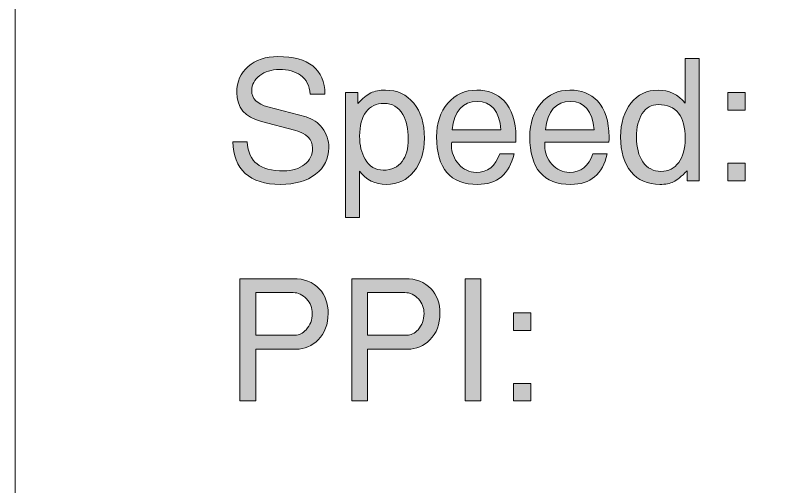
# Model space of a CAD drawing. Header units: inches. Extents: x 0.66 to 6.95, y -3.12 to -1.06.
# Drawn here: x 3.952 to 4.712, y -2.562 to -2.094 of the extents above; entities that cross this region are included whole.
import ezdxf

# ---------------------------------------------------------------- set-up
doc = ezdxf.new("R2010")
doc.units = ezdxf.units.IN
doc.header["$MEASUREMENT"] = 0
doc.layers.add('Layer 1', color=7, linetype='Continuous')

# ---------------------------------------------------------------- blocks, each defined once
blk = doc.blocks.new('block 6')
at = {"layer": 'Layer 1', "color": 7, "lineweight": 5, "true_color": 0xffffff}
blk.add_lwpolyline([(6.76495, -3.12363), (6.71105, -3.12363), (4.03054, -3.12363), (3.95247, -3.12363), (3.95247, -3.1083), (3.95247, -1.06372), (4.0137, -1.06372), (6.95247, -1.06372)], dxfattribs=at)
blk = doc.blocks.new('block 20')
at = {"layer": 'Layer 1', "true_color": 0xed1f24}
h = blk.add_hatch(color=240, dxfattribs=at)
h.dxf.hatch_style = 2
edge = h.paths.add_edge_path()
edge.add_spline(control_points=[(4.26423, -2.22521), (4.26423, -2.2361), (4.25984, -2.24491), (4.25106, -2.25163), (4.24229, -2.25835), (4.23062, -2.26171), (4.21606, -2.26171), (4.20073, -2.26171), (4.18907, -2.25804), (4.18106, -2.25071), (4.17307, -2.24337), (4.16895, -2.23299), (4.16874, -2.21954), (4.16874, -2.21954), (4.18306, -2.21954), (4.18306, -2.21954), (4.18384, -2.22955), (4.18709, -2.23682), (4.19282, -2.24137), (4.19854, -2.24593), (4.2074, -2.24821), (4.2194, -2.24821), (4.22795, -2.24821), (4.23487, -2.2461), (4.24015, -2.24188), (4.24542, -2.23767), (4.24807, -2.23223), (4.24807, -2.22557), (4.24807, -2.21691), (4.24211, -2.21103), (4.23022, -2.20793), (4.23022, -2.20793), (4.19722, -2.19924), (4.19722, -2.19924), (4.18089, -2.19491), (4.17273, -2.18529), (4.17273, -2.1704), (4.17273, -2.15972), (4.17648, -2.15111), (4.18398, -2.14455), (4.19148, -2.13799), (4.20134, -2.13471), (4.21357, -2.13471), (4.24424, -2.13471), (4.25984, -2.14716), (4.2604, -2.17204), (4.2604, -2.17204), (4.24556, -2.17204), (4.24556, -2.17204), (4.24512, -2.16371), (4.24196, -2.15744), (4.23606, -2.15321), (4.23084, -2.14943), (4.22379, -2.14754), (4.2149, -2.14754), (4.20723, -2.14754), (4.20076, -2.14954), (4.19548, -2.15354), (4.19021, -2.15755), (4.18757, -2.16254), (4.18757, -2.16855), (4.18757, -2.17654), (4.1929, -2.18193), (4.20357, -2.18471), (4.20357, -2.18471), (4.24156, -2.19471), (4.24156, -2.19471), (4.24812, -2.19649), (4.25351, -2.2001), (4.25773, -2.20555), (4.26206, -2.21132), (4.26423, -2.21788), (4.26423, -2.22521)], knot_values=[0, 0, 0, 0, 1, 1, 1, 2, 2, 2, 3, 3, 3, 4, 4, 4, 5, 5, 5, 6, 6, 6, 7, 7, 7, 8, 8, 8, 9, 9, 9, 10, 10, 10, 11, 11, 11, 12, 12, 12, 13, 13, 13, 14, 14, 14, 15, 15, 15, 16, 16, 16, 17, 17, 17, 18, 18, 18, 19, 19, 19, 20, 20, 20, 21, 21, 21, 22, 22, 22, 23, 23, 23, 24, 24, 24, 24], degree=3, periodic=1)
h = blk.add_hatch(color=240, dxfattribs=at)
h.dxf.hatch_style = 2
edge = h.paths.add_edge_path()
edge.add_spline(control_points=[(4.63257, -2.25804), (4.63257, -2.25804), (4.6204, -2.25804), (4.6204, -2.25804), (4.6204, -2.25804), (4.6204, -2.24821), (4.6204, -2.24821), (4.61484, -2.25376), (4.61034, -2.25741), (4.6069, -2.25913), (4.60345, -2.26085), (4.59895, -2.26171), (4.5934, -2.26171), (4.58118, -2.26171), (4.57162, -2.25754), (4.56473, -2.24921), (4.55784, -2.24088), (4.5544, -2.22932), (4.5544, -2.21455), (4.5544, -2.20066), (4.55781, -2.18943), (4.56465, -2.18087), (4.57149, -2.17232), (4.58045, -2.16804), (4.59157, -2.16804), (4.60246, -2.16804), (4.61146, -2.17232), (4.61856, -2.18087), (4.61856, -2.18087), (4.61856, -2.13654), (4.61856, -2.13654), (4.61856, -2.13654), (4.63257, -2.13654), (4.63257, -2.13654), (4.63257, -2.13654), (4.63257, -2.25804), (4.63257, -2.25804)], knot_values=[0, 0, 0, 0, 1, 1, 1, 2, 2, 2, 3, 3, 3, 4, 4, 4, 5, 5, 5, 6, 6, 6, 7, 7, 7, 8, 8, 8, 9, 9, 9, 10, 10, 10, 11, 11, 11, 12, 12, 12, 12], degree=3, periodic=1)
edge = h.paths.add_edge_path()
edge.add_spline(control_points=[(4.61856, -2.21621), (4.61856, -2.19366), (4.60965, -2.18237), (4.59182, -2.18237), (4.58507, -2.18237), (4.57975, -2.18538), (4.57588, -2.19138), (4.572, -2.19737), (4.57007, -2.2051), (4.57007, -2.21455), (4.57007, -2.22487), (4.57222, -2.23315), (4.57654, -2.23937), (4.58086, -2.2456), (4.58684, -2.24871), (4.59448, -2.24871), (4.6019, -2.24871), (4.60777, -2.24582), (4.61209, -2.24004), (4.61641, -2.23427), (4.61856, -2.22632), (4.61856, -2.21621)], knot_values=[0, 0, 0, 0, 1, 1, 1, 2, 2, 2, 3, 3, 3, 4, 4, 4, 5, 5, 5, 6, 6, 6, 7, 7, 7, 7], degree=3, periodic=1)
h = blk.add_hatch(color=240, dxfattribs=at)
h.dxf.hatch_style = 2
edge = h.paths.add_edge_path()
edge.add_spline(control_points=[(4.35923, -2.21571), (4.35923, -2.22927), (4.35576, -2.24032), (4.34882, -2.24887), (4.34187, -2.25743), (4.33278, -2.26171), (4.32157, -2.26171), (4.31023, -2.26171), (4.30134, -2.25732), (4.29489, -2.24854), (4.29489, -2.24854), (4.29489, -2.29471), (4.29489, -2.29471), (4.29489, -2.29471), (4.2809, -2.29471), (4.2809, -2.29471), (4.2809, -2.29471), (4.2809, -2.17055), (4.2809, -2.17055), (4.2809, -2.17055), (4.29306, -2.17055), (4.29306, -2.17055), (4.29306, -2.17055), (4.29306, -2.18138), (4.29306, -2.18138), (4.29773, -2.17627), (4.30201, -2.17277), (4.3059, -2.17088), (4.30979, -2.16899), (4.31468, -2.16804), (4.32056, -2.16804), (4.33223, -2.16804), (4.34159, -2.17232), (4.34865, -2.18087), (4.35571, -2.18943), (4.35923, -2.20104), (4.35923, -2.21571)], knot_values=[0, 0, 0, 0, 1, 1, 1, 2, 2, 2, 3, 3, 3, 4, 4, 4, 5, 5, 5, 6, 6, 6, 7, 7, 7, 8, 8, 8, 9, 9, 9, 10, 10, 10, 11, 11, 11, 12, 12, 12, 12], degree=3, periodic=1)
edge = h.paths.add_edge_path()
edge.add_spline(control_points=[(4.34323, -2.21655), (4.34323, -2.20654), (4.3414, -2.19843), (4.33775, -2.19221), (4.33354, -2.18488), (4.32734, -2.18121), (4.31915, -2.18121), (4.31151, -2.18121), (4.30556, -2.18404), (4.30129, -2.18971), (4.29703, -2.19537), (4.29489, -2.20338), (4.29489, -2.21371), (4.29489, -2.22282), (4.29667, -2.23043), (4.30021, -2.23655), (4.30442, -2.24388), (4.31046, -2.24755), (4.31832, -2.24755), (4.32651, -2.24755), (4.33277, -2.24466), (4.33708, -2.23888), (4.34118, -2.23354), (4.34323, -2.2261), (4.34323, -2.21655)], knot_values=[0, 0, 0, 0, 1, 1, 1, 2, 2, 2, 3, 3, 3, 4, 4, 4, 5, 5, 5, 6, 6, 6, 7, 7, 7, 8, 8, 8, 8], degree=3, periodic=1)
h = blk.add_hatch(color=240, dxfattribs=at)
h.dxf.hatch_style = 2
edge = h.paths.add_edge_path()
edge.add_spline(control_points=[(4.45023, -2.21471), (4.45023, -2.21682), (4.45017, -2.21854), (4.45006, -2.21988), (4.45006, -2.21988), (4.38639, -2.21988), (4.38639, -2.21988), (4.38628, -2.22066), (4.38623, -2.22177), (4.38623, -2.22321), (4.38623, -2.23021), (4.38864, -2.23638), (4.39346, -2.24171), (4.39828, -2.24704), (4.40401, -2.24971), (4.41066, -2.24971), (4.42219, -2.24971), (4.43, -2.2436), (4.4341, -2.23138), (4.4341, -2.23138), (4.4484, -2.23138), (4.4484, -2.23138), (4.44373, -2.2516), (4.43167, -2.26171), (4.41223, -2.26171), (4.385, -2.26171), (4.3714, -2.24593), (4.3714, -2.21438), (4.3714, -2.20082), (4.37512, -2.18971), (4.38256, -2.18104), (4.39001, -2.17238), (4.39956, -2.16804), (4.41123, -2.16804), (4.42268, -2.16804), (4.43178, -2.1716), (4.43856, -2.17871), (4.44623, -2.18682), (4.45012, -2.19882), (4.45023, -2.21471)], knot_values=[0, 0, 0, 0, 1, 1, 1, 2, 2, 2, 3, 3, 3, 4, 4, 4, 5, 5, 5, 6, 6, 6, 7, 7, 7, 8, 8, 8, 9, 9, 9, 10, 10, 10, 11, 11, 11, 12, 12, 12, 13, 13, 13, 13], degree=3, periodic=1)
edge = h.paths.add_edge_path()
edge.add_spline(control_points=[(4.4354, -2.20754), (4.43361, -2.18877), (4.42575, -2.17938), (4.41182, -2.17938), (4.39732, -2.17938), (4.38901, -2.18877), (4.3869, -2.20754), (4.3869, -2.20754), (4.4354, -2.20754), (4.4354, -2.20754)], knot_values=[0, 0, 0, 0, 1, 1, 1, 2, 2, 2, 3, 3, 3, 3], degree=3, periodic=1)
h = blk.add_hatch(color=240, dxfattribs=at)
h.dxf.hatch_style = 2
edge = h.paths.add_edge_path()
edge.add_spline(control_points=[(4.54289, -2.21471), (4.54289, -2.21682), (4.54284, -2.21854), (4.54272, -2.21988), (4.54272, -2.21988), (4.47906, -2.21988), (4.47906, -2.21988), (4.47895, -2.22066), (4.4789, -2.22177), (4.4789, -2.22321), (4.4789, -2.23021), (4.4813, -2.23638), (4.48612, -2.24171), (4.49095, -2.24704), (4.49668, -2.24971), (4.50333, -2.24971), (4.51485, -2.24971), (4.52266, -2.2436), (4.52677, -2.23138), (4.52677, -2.23138), (4.54106, -2.23138), (4.54106, -2.23138), (4.5364, -2.2516), (4.52434, -2.26171), (4.5049, -2.26171), (4.47767, -2.26171), (4.46406, -2.24593), (4.46406, -2.21438), (4.46406, -2.20082), (4.46778, -2.18971), (4.47523, -2.18104), (4.48267, -2.17238), (4.49223, -2.16804), (4.50389, -2.16804), (4.51534, -2.16804), (4.52445, -2.1716), (4.53123, -2.17871), (4.53889, -2.18682), (4.54279, -2.19882), (4.54289, -2.21471)], knot_values=[0, 0, 0, 0, 1, 1, 1, 2, 2, 2, 3, 3, 3, 4, 4, 4, 5, 5, 5, 6, 6, 6, 7, 7, 7, 8, 8, 8, 9, 9, 9, 10, 10, 10, 11, 11, 11, 12, 12, 12, 13, 13, 13, 13], degree=3, periodic=1)
edge = h.paths.add_edge_path()
edge.add_spline(control_points=[(4.52806, -2.20754), (4.52627, -2.18877), (4.51841, -2.17938), (4.50448, -2.17938), (4.48998, -2.17938), (4.48168, -2.18877), (4.47956, -2.20754), (4.47956, -2.20754), (4.52806, -2.20754), (4.52806, -2.20754)], knot_values=[0, 0, 0, 0, 1, 1, 1, 2, 2, 2, 3, 3, 3, 3], degree=3, periodic=1)
h = blk.add_hatch(color=240, dxfattribs=at)
h.dxf.hatch_style = 2
h.paths.add_polyline_path([(4.67823, -2.18788), (4.6609, -2.18788), (4.6609, -2.17055), (4.67823, -2.17055)])
h.paths.add_polyline_path([(4.67823, -2.25804), (4.6609, -2.25804), (4.6609, -2.24071), (4.67823, -2.24071)])
at = {"layer": 'Layer 1', "lineweight": 0}
for points in [[(4.67823, -2.18788), (4.6609, -2.18788), (4.6609, -2.17055), (4.67823, -2.17055), (4.67823, -2.18788)], [(4.67823, -2.25804), (4.6609, -2.25804), (4.6609, -2.24071), (4.67823, -2.24071), (4.67823, -2.25804)]]:
    blk.add_lwpolyline(points, dxfattribs=at)
for points, knots in [([(4.26423, -2.22521), (4.26423, -2.2361), (4.25984, -2.24491), (4.25106, -2.25163), (4.24229, -2.25835), (4.23062, -2.26171), (4.21606, -2.26171), (4.20073, -2.26171), (4.18907, -2.25804), (4.18106, -2.25071), (4.17307, -2.24337), (4.16895, -2.23299), (4.16874, -2.21954), (4.16874, -2.21954), (4.18306, -2.21954), (4.18306, -2.21954), (4.18384, -2.22955), (4.18709, -2.23682), (4.19282, -2.24137), (4.19854, -2.24593), (4.2074, -2.24821), (4.2194, -2.24821), (4.22795, -2.24821), (4.23487, -2.2461), (4.24015, -2.24188), (4.24542, -2.23767), (4.24807, -2.23223), (4.24807, -2.22557), (4.24807, -2.21691), (4.24211, -2.21103), (4.23022, -2.20793), (4.23022, -2.20793), (4.19722, -2.19924), (4.19722, -2.19924), (4.18089, -2.19491), (4.17273, -2.18529), (4.17273, -2.1704), (4.17273, -2.15972), (4.17648, -2.15111), (4.18398, -2.14455), (4.19148, -2.13799), (4.20134, -2.13471), (4.21357, -2.13471), (4.24424, -2.13471), (4.25984, -2.14716), (4.2604, -2.17204), (4.2604, -2.17204), (4.24556, -2.17204), (4.24556, -2.17204), (4.24512, -2.16371), (4.24196, -2.15744), (4.23606, -2.15321), (4.23084, -2.14943), (4.22379, -2.14754), (4.2149, -2.14754), (4.20723, -2.14754), (4.20076, -2.14954), (4.19548, -2.15354), (4.19021, -2.15755), (4.18757, -2.16254), (4.18757, -2.16855), (4.18757, -2.17654), (4.1929, -2.18193), (4.20357, -2.18471), (4.20357, -2.18471), (4.24156, -2.19471), (4.24156, -2.19471), (4.24812, -2.19649), (4.25351, -2.2001), (4.25773, -2.20555), (4.26206, -2.21132), (4.26423, -2.21788), (4.26423, -2.22521)], [0, 0, 0, 0, 1, 1, 1, 2, 2, 2, 3, 3, 3, 4, 4, 4, 5, 5, 5, 6, 6, 6, 7, 7, 7, 8, 8, 8, 9, 9, 9, 10, 10, 10, 11, 11, 11, 12, 12, 12, 13, 13, 13, 14, 14, 14, 15, 15, 15, 16, 16, 16, 17, 17, 17, 18, 18, 18, 19, 19, 19, 20, 20, 20, 21, 21, 21, 22, 22, 22, 23, 23, 23, 24, 24, 24, 24]), ([(4.63257, -2.25804), (4.63257, -2.25804), (4.6204, -2.25804), (4.6204, -2.25804), (4.6204, -2.25804), (4.6204, -2.24821), (4.6204, -2.24821), (4.61484, -2.25376), (4.61034, -2.25741), (4.6069, -2.25913), (4.60345, -2.26085), (4.59895, -2.26171), (4.5934, -2.26171), (4.58118, -2.26171), (4.57162, -2.25754), (4.56473, -2.24921), (4.55784, -2.24088), (4.5544, -2.22932), (4.5544, -2.21455), (4.5544, -2.20066), (4.55781, -2.18943), (4.56465, -2.18087), (4.57149, -2.17232), (4.58045, -2.16804), (4.59157, -2.16804), (4.60246, -2.16804), (4.61146, -2.17232), (4.61856, -2.18087), (4.61856, -2.18087), (4.61856, -2.13654), (4.61856, -2.13654), (4.61856, -2.13654), (4.63257, -2.13654), (4.63257, -2.13654), (4.63257, -2.13654), (4.63257, -2.25804), (4.63257, -2.25804)], [0, 0, 0, 0, 1, 1, 1, 2, 2, 2, 3, 3, 3, 4, 4, 4, 5, 5, 5, 6, 6, 6, 7, 7, 7, 8, 8, 8, 9, 9, 9, 10, 10, 10, 11, 11, 11, 12, 12, 12, 12]), ([(4.35923, -2.21571), (4.35923, -2.22927), (4.35576, -2.24032), (4.34882, -2.24887), (4.34187, -2.25743), (4.33278, -2.26171), (4.32157, -2.26171), (4.31023, -2.26171), (4.30134, -2.25732), (4.29489, -2.24854), (4.29489, -2.24854), (4.29489, -2.29471), (4.29489, -2.29471), (4.29489, -2.29471), (4.2809, -2.29471), (4.2809, -2.29471), (4.2809, -2.29471), (4.2809, -2.17055), (4.2809, -2.17055), (4.2809, -2.17055), (4.29306, -2.17055), (4.29306, -2.17055), (4.29306, -2.17055), (4.29306, -2.18138), (4.29306, -2.18138), (4.29773, -2.17627), (4.30201, -2.17277), (4.3059, -2.17088), (4.30979, -2.16899), (4.31468, -2.16804), (4.32056, -2.16804), (4.33223, -2.16804), (4.34159, -2.17232), (4.34865, -2.18087), (4.35571, -2.18943), (4.35923, -2.20104), (4.35923, -2.21571)], [0, 0, 0, 0, 1, 1, 1, 2, 2, 2, 3, 3, 3, 4, 4, 4, 5, 5, 5, 6, 6, 6, 7, 7, 7, 8, 8, 8, 9, 9, 9, 10, 10, 10, 11, 11, 11, 12, 12, 12, 12]), ([(4.45023, -2.21471), (4.45023, -2.21682), (4.45017, -2.21854), (4.45006, -2.21988), (4.45006, -2.21988), (4.38639, -2.21988), (4.38639, -2.21988), (4.38628, -2.22066), (4.38623, -2.22177), (4.38623, -2.22321), (4.38623, -2.23021), (4.38864, -2.23638), (4.39346, -2.24171), (4.39828, -2.24704), (4.40401, -2.24971), (4.41066, -2.24971), (4.42219, -2.24971), (4.43, -2.2436), (4.4341, -2.23138), (4.4341, -2.23138), (4.4484, -2.23138), (4.4484, -2.23138), (4.44373, -2.2516), (4.43167, -2.26171), (4.41223, -2.26171), (4.385, -2.26171), (4.3714, -2.24593), (4.3714, -2.21438), (4.3714, -2.20082), (4.37512, -2.18971), (4.38256, -2.18104), (4.39001, -2.17238), (4.39956, -2.16804), (4.41123, -2.16804), (4.42268, -2.16804), (4.43178, -2.1716), (4.43856, -2.17871), (4.44623, -2.18682), (4.45012, -2.19882), (4.45023, -2.21471)], [0, 0, 0, 0, 1, 1, 1, 2, 2, 2, 3, 3, 3, 4, 4, 4, 5, 5, 5, 6, 6, 6, 7, 7, 7, 8, 8, 8, 9, 9, 9, 10, 10, 10, 11, 11, 11, 12, 12, 12, 13, 13, 13, 13]), ([(4.54289, -2.21471), (4.54289, -2.21682), (4.54284, -2.21854), (4.54272, -2.21988), (4.54272, -2.21988), (4.47906, -2.21988), (4.47906, -2.21988), (4.47895, -2.22066), (4.4789, -2.22177), (4.4789, -2.22321), (4.4789, -2.23021), (4.4813, -2.23638), (4.48612, -2.24171), (4.49095, -2.24704), (4.49668, -2.24971), (4.50333, -2.24971), (4.51485, -2.24971), (4.52266, -2.2436), (4.52677, -2.23138), (4.52677, -2.23138), (4.54106, -2.23138), (4.54106, -2.23138), (4.5364, -2.2516), (4.52434, -2.26171), (4.5049, -2.26171), (4.47767, -2.26171), (4.46406, -2.24593), (4.46406, -2.21438), (4.46406, -2.20082), (4.46778, -2.18971), (4.47523, -2.18104), (4.48267, -2.17238), (4.49223, -2.16804), (4.50389, -2.16804), (4.51534, -2.16804), (4.52445, -2.1716), (4.53123, -2.17871), (4.53889, -2.18682), (4.54279, -2.19882), (4.54289, -2.21471)], [0, 0, 0, 0, 1, 1, 1, 2, 2, 2, 3, 3, 3, 4, 4, 4, 5, 5, 5, 6, 6, 6, 7, 7, 7, 8, 8, 8, 9, 9, 9, 10, 10, 10, 11, 11, 11, 12, 12, 12, 13, 13, 13, 13]), ([(4.34323, -2.21655), (4.34323, -2.20654), (4.3414, -2.19843), (4.33775, -2.19221), (4.33354, -2.18488), (4.32734, -2.18121), (4.31915, -2.18121), (4.31151, -2.18121), (4.30556, -2.18404), (4.30129, -2.18971), (4.29703, -2.19537), (4.29489, -2.20338), (4.29489, -2.21371), (4.29489, -2.22282), (4.29667, -2.23043), (4.30021, -2.23655), (4.30442, -2.24388), (4.31046, -2.24755), (4.31832, -2.24755), (4.32651, -2.24755), (4.33277, -2.24466), (4.33708, -2.23888), (4.34118, -2.23354), (4.34323, -2.2261), (4.34323, -2.21655)], [0, 0, 0, 0, 1, 1, 1, 2, 2, 2, 3, 3, 3, 4, 4, 4, 5, 5, 5, 6, 6, 6, 7, 7, 7, 8, 8, 8, 8]), ([(4.4354, -2.20754), (4.43361, -2.18877), (4.42575, -2.17938), (4.41182, -2.17938), (4.39732, -2.17938), (4.38901, -2.18877), (4.3869, -2.20754), (4.3869, -2.20754), (4.4354, -2.20754), (4.4354, -2.20754)], [0, 0, 0, 0, 1, 1, 1, 2, 2, 2, 3, 3, 3, 3]), ([(4.52806, -2.20754), (4.52627, -2.18877), (4.51841, -2.17938), (4.50448, -2.17938), (4.48998, -2.17938), (4.48168, -2.18877), (4.47956, -2.20754), (4.47956, -2.20754), (4.52806, -2.20754), (4.52806, -2.20754)], [0, 0, 0, 0, 1, 1, 1, 2, 2, 2, 3, 3, 3, 3]), ([(4.61856, -2.21621), (4.61856, -2.19366), (4.60965, -2.18237), (4.59182, -2.18237), (4.58507, -2.18237), (4.57975, -2.18538), (4.57588, -2.19138), (4.572, -2.19737), (4.57007, -2.2051), (4.57007, -2.21455), (4.57007, -2.22487), (4.57222, -2.23315), (4.57654, -2.23937), (4.58086, -2.2456), (4.58684, -2.24871), (4.59448, -2.24871), (4.6019, -2.24871), (4.60777, -2.24582), (4.61209, -2.24004), (4.61641, -2.23427), (4.61856, -2.22632), (4.61856, -2.21621)], [0, 0, 0, 0, 1, 1, 1, 2, 2, 2, 3, 3, 3, 4, 4, 4, 5, 5, 5, 6, 6, 6, 7, 7, 7, 7])]:
    blk.add_open_spline(points, degree=3, knots=knots, dxfattribs=at)
blk = doc.blocks.new('block 22')
at = {"layer": 'Layer 1', "true_color": 0xed1f24}
h = blk.add_hatch(color=240, dxfattribs=at)
h.dxf.hatch_style = 2
edge = h.paths.add_edge_path()
edge.add_spline(control_points=[(4.26356, -2.38985), (4.26356, -2.40074), (4.26023, -2.40951), (4.25357, -2.41618), (4.24757, -2.4223), (4.24017, -2.42535), (4.2314, -2.42535), (4.2314, -2.42535), (4.19157, -2.42535), (4.19157, -2.42535), (4.19157, -2.42535), (4.19157, -2.47685), (4.19157, -2.47685), (4.19157, -2.47685), (4.1759, -2.47685), (4.1759, -2.47685), (4.1759, -2.47685), (4.1759, -2.35535), (4.1759, -2.35535), (4.1759, -2.35535), (4.2289, -2.35535), (4.2289, -2.35535), (4.23979, -2.35535), (4.2484, -2.35868), (4.25473, -2.36535), (4.26062, -2.37168), (4.26356, -2.37985), (4.26356, -2.38985)], knot_values=[0, 0, 0, 0, 1, 1, 1, 2, 2, 2, 3, 3, 3, 4, 4, 4, 5, 5, 5, 6, 6, 6, 7, 7, 7, 8, 8, 8, 9, 9, 9, 9], degree=3, periodic=1)
edge = h.paths.add_edge_path()
edge.add_spline(control_points=[(4.24773, -2.38985), (4.24773, -2.38429), (4.24584, -2.37946), (4.24207, -2.37535), (4.23829, -2.37124), (4.23384, -2.36918), (4.22873, -2.36918), (4.22873, -2.36918), (4.19157, -2.36918), (4.19157, -2.36918), (4.19157, -2.36918), (4.19157, -2.41151), (4.19157, -2.41151), (4.19157, -2.41151), (4.23073, -2.41151), (4.23073, -2.41151), (4.23462, -2.41151), (4.23829, -2.40968), (4.24173, -2.40601), (4.24573, -2.40168), (4.24773, -2.39629), (4.24773, -2.38985)], knot_values=[0, 0, 0, 0, 1, 1, 1, 2, 2, 2, 3, 3, 3, 4, 4, 4, 5, 5, 5, 6, 6, 6, 7, 7, 7, 7], degree=3, periodic=1)
h = blk.add_hatch(color=240, dxfattribs=at)
h.dxf.hatch_style = 2
edge = h.paths.add_edge_path()
edge.add_spline(control_points=[(4.37473, -2.38985), (4.37473, -2.40074), (4.3714, -2.40951), (4.36473, -2.41618), (4.35873, -2.4223), (4.35134, -2.42535), (4.34256, -2.42535), (4.34256, -2.42535), (4.30273, -2.42535), (4.30273, -2.42535), (4.30273, -2.42535), (4.30273, -2.47685), (4.30273, -2.47685), (4.30273, -2.47685), (4.28706, -2.47685), (4.28706, -2.47685), (4.28706, -2.47685), (4.28706, -2.35535), (4.28706, -2.35535), (4.28706, -2.35535), (4.34007, -2.35535), (4.34007, -2.35535), (4.35095, -2.35535), (4.35956, -2.35868), (4.3659, -2.36535), (4.37179, -2.37168), (4.37473, -2.37985), (4.37473, -2.38985)], knot_values=[0, 0, 0, 0, 1, 1, 1, 2, 2, 2, 3, 3, 3, 4, 4, 4, 5, 5, 5, 6, 6, 6, 7, 7, 7, 8, 8, 8, 9, 9, 9, 9], degree=3, periodic=1)
edge = h.paths.add_edge_path()
edge.add_spline(control_points=[(4.3589, -2.38985), (4.3589, -2.38429), (4.35701, -2.37946), (4.35323, -2.37535), (4.34945, -2.37124), (4.345, -2.36918), (4.3399, -2.36918), (4.3399, -2.36918), (4.30273, -2.36918), (4.30273, -2.36918), (4.30273, -2.36918), (4.30273, -2.41151), (4.30273, -2.41151), (4.30273, -2.41151), (4.3419, -2.41151), (4.3419, -2.41151), (4.34578, -2.41151), (4.34945, -2.40968), (4.3529, -2.40601), (4.3569, -2.40168), (4.3589, -2.39629), (4.3589, -2.38985)], knot_values=[0, 0, 0, 0, 1, 1, 1, 2, 2, 2, 3, 3, 3, 4, 4, 4, 5, 5, 5, 6, 6, 6, 7, 7, 7, 7], degree=3, periodic=1)
h = blk.add_hatch(color=240, dxfattribs=at)
h.dxf.hatch_style = 2
h.paths.add_polyline_path([(4.4154, -2.47685), (4.39973, -2.47685), (4.39973, -2.35535), (4.4154, -2.35535)])
h = blk.add_hatch(color=240, dxfattribs=at)
h.dxf.hatch_style = 2
h.paths.add_polyline_path([(4.46506, -2.40668), (4.44773, -2.40668), (4.44773, -2.38935), (4.46506, -2.38935)])
h.paths.add_polyline_path([(4.46506, -2.47685), (4.44773, -2.47685), (4.44773, -2.45951), (4.46506, -2.45951)])
at = {"layer": 'Layer 1', "lineweight": 0}
for points in [[(4.4154, -2.47685), (4.39973, -2.47685), (4.39973, -2.35535), (4.4154, -2.35535), (4.4154, -2.47685)], [(4.46506, -2.40668), (4.44773, -2.40668), (4.44773, -2.38935), (4.46506, -2.38935), (4.46506, -2.40668)], [(4.46506, -2.47685), (4.44773, -2.47685), (4.44773, -2.45951), (4.46506, -2.45951), (4.46506, -2.47685)]]:
    blk.add_lwpolyline(points, dxfattribs=at)
for points, knots in [([(4.26356, -2.38985), (4.26356, -2.40074), (4.26023, -2.40951), (4.25357, -2.41618), (4.24757, -2.4223), (4.24017, -2.42535), (4.2314, -2.42535), (4.2314, -2.42535), (4.19157, -2.42535), (4.19157, -2.42535), (4.19157, -2.42535), (4.19157, -2.47685), (4.19157, -2.47685), (4.19157, -2.47685), (4.1759, -2.47685), (4.1759, -2.47685), (4.1759, -2.47685), (4.1759, -2.35535), (4.1759, -2.35535), (4.1759, -2.35535), (4.2289, -2.35535), (4.2289, -2.35535), (4.23979, -2.35535), (4.2484, -2.35868), (4.25473, -2.36535), (4.26062, -2.37168), (4.26356, -2.37985), (4.26356, -2.38985)], [0, 0, 0, 0, 1, 1, 1, 2, 2, 2, 3, 3, 3, 4, 4, 4, 5, 5, 5, 6, 6, 6, 7, 7, 7, 8, 8, 8, 9, 9, 9, 9]), ([(4.37473, -2.38985), (4.37473, -2.40074), (4.3714, -2.40951), (4.36473, -2.41618), (4.35873, -2.4223), (4.35134, -2.42535), (4.34256, -2.42535), (4.34256, -2.42535), (4.30273, -2.42535), (4.30273, -2.42535), (4.30273, -2.42535), (4.30273, -2.47685), (4.30273, -2.47685), (4.30273, -2.47685), (4.28706, -2.47685), (4.28706, -2.47685), (4.28706, -2.47685), (4.28706, -2.35535), (4.28706, -2.35535), (4.28706, -2.35535), (4.34007, -2.35535), (4.34007, -2.35535), (4.35095, -2.35535), (4.35956, -2.35868), (4.3659, -2.36535), (4.37179, -2.37168), (4.37473, -2.37985), (4.37473, -2.38985)], [0, 0, 0, 0, 1, 1, 1, 2, 2, 2, 3, 3, 3, 4, 4, 4, 5, 5, 5, 6, 6, 6, 7, 7, 7, 8, 8, 8, 9, 9, 9, 9]), ([(4.24773, -2.38985), (4.24773, -2.38429), (4.24584, -2.37946), (4.24207, -2.37535), (4.23829, -2.37124), (4.23384, -2.36918), (4.22873, -2.36918), (4.22873, -2.36918), (4.19157, -2.36918), (4.19157, -2.36918), (4.19157, -2.36918), (4.19157, -2.41151), (4.19157, -2.41151), (4.19157, -2.41151), (4.23073, -2.41151), (4.23073, -2.41151), (4.23462, -2.41151), (4.23829, -2.40968), (4.24173, -2.40601), (4.24573, -2.40168), (4.24773, -2.39629), (4.24773, -2.38985)], [0, 0, 0, 0, 1, 1, 1, 2, 2, 2, 3, 3, 3, 4, 4, 4, 5, 5, 5, 6, 6, 6, 7, 7, 7, 7]), ([(4.3589, -2.38985), (4.3589, -2.38429), (4.35701, -2.37946), (4.35323, -2.37535), (4.34945, -2.37124), (4.345, -2.36918), (4.3399, -2.36918), (4.3399, -2.36918), (4.30273, -2.36918), (4.30273, -2.36918), (4.30273, -2.36918), (4.30273, -2.41151), (4.30273, -2.41151), (4.30273, -2.41151), (4.3419, -2.41151), (4.3419, -2.41151), (4.34578, -2.41151), (4.34945, -2.40968), (4.3529, -2.40601), (4.3569, -2.40168), (4.3589, -2.39629), (4.3589, -2.38985)], [0, 0, 0, 0, 1, 1, 1, 2, 2, 2, 3, 3, 3, 4, 4, 4, 5, 5, 5, 6, 6, 6, 7, 7, 7, 7])]:
    blk.add_open_spline(points, degree=3, knots=knots, dxfattribs=at)
blk = doc.blocks.new('block 7')
at = {"layer": 'Layer 1'}
for name in ['block 20', 'block 22']:
    blk.add_blockref(name, (0, 0), dxfattribs=at)
blk = doc.blocks.new('block 5')
at = {"layer": 'Layer 1'}
for name in ['block 6', 'block 7']:
    blk.add_blockref(name, (0, 0), dxfattribs=at)

msp = doc.modelspace()

# ---------------------------------------------------------------- block references
at = {"layer": 'Layer 1'}
msp.add_blockref('block 5', (0, 0), dxfattribs=at)

doc.saveas('drawing.dxf')
